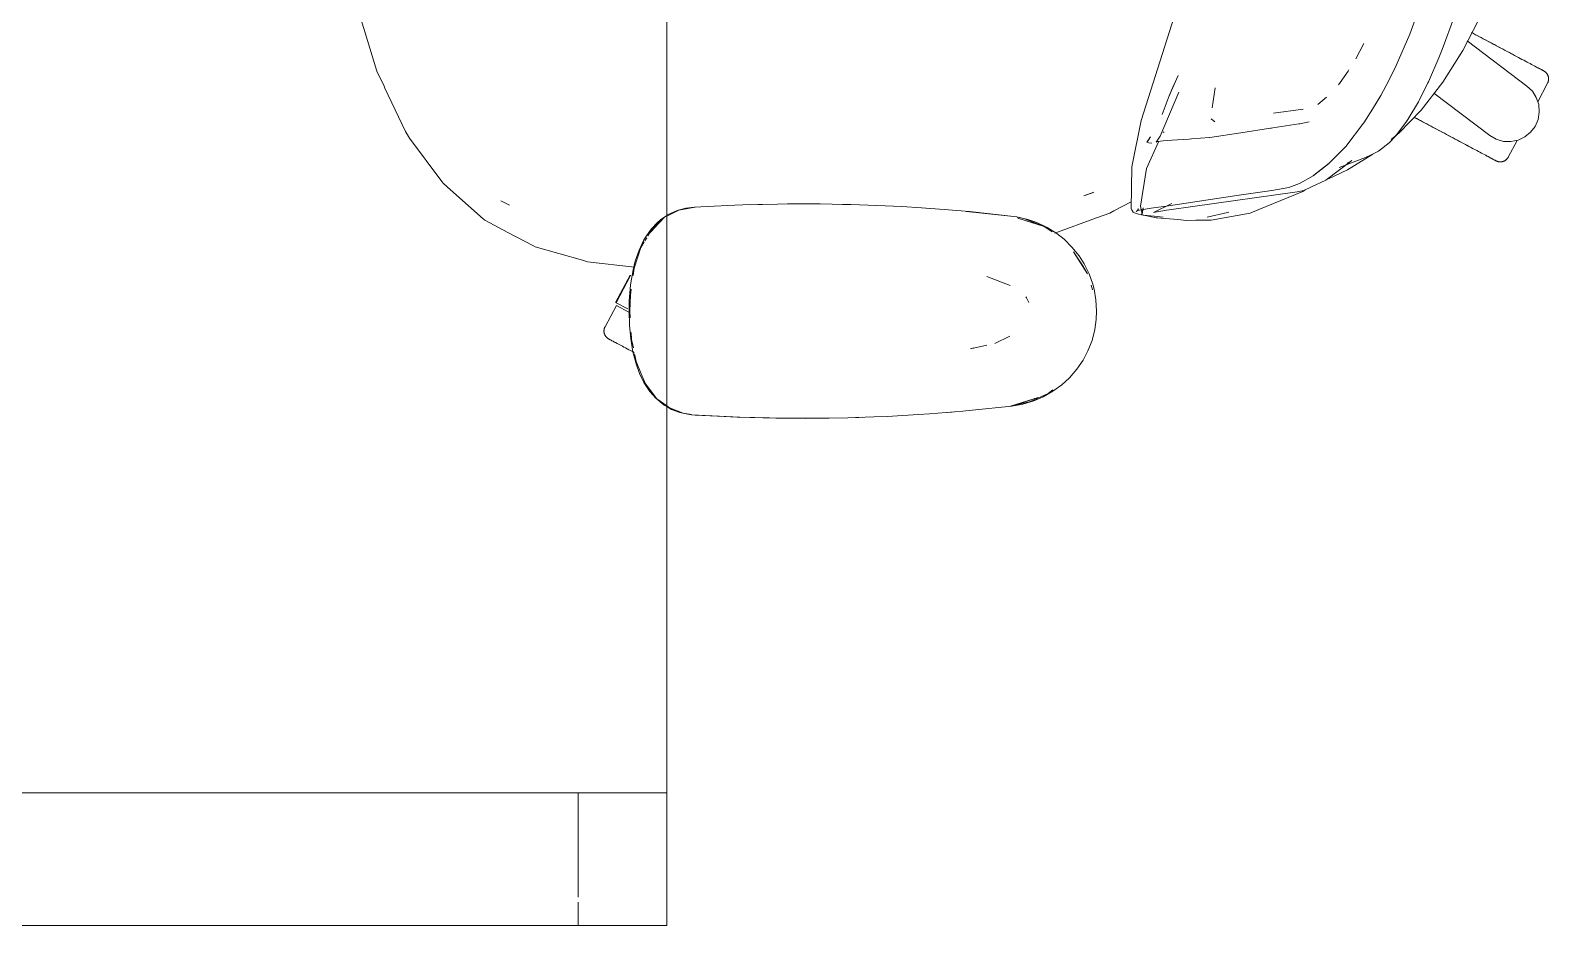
# Model space of a CAD drawing. Header units: millimetres. Extents: x 155927 to 295199, y -4084 to 97293.
# Drawn here: x 218669 to 219355, y 17874 to 18279 of the extents above; entities that cross this region are included whole.
import ezdxf

# ---------------------------------------------------------------- set-up
doc = ezdxf.new("R2010")
doc.units = ezdxf.units.MM
doc.header["$MEASUREMENT"] = 0
doc.layers.add('G-IMPT', color=8, linetype='CONTINUOUS', lineweight=9)
doc.layers.add('I-FURN', color=8, linetype='CONTINUOUS', lineweight=9)

msp = doc.modelspace()

# ---------------------------------------------------------------- linework, layer by layer
at = {"layer": 'G-IMPT'}
for p, q in [((218820.18, 18277.65), (218815.99, 18291.26)), ((219186.89, 18288.29), (219170.9, 18238.05)), ((219297.78, 18291.98), (219292.32, 18277.1)), ((219312.55, 18285.2), (219306.95, 18270.13)), ((219323.36, 18283.41), (219316.27, 18269.63)), ((218825.5, 18260.38), (218820.18, 18277.65)), ((219292.32, 18277.1), (219286.15, 18262.87)), ((219267.92, 18265.9), (219271.46, 18272.87)), ((219305.47, 18266.45), (219306.95, 18270.13)), ((219316.27, 18269.63), (219307.3, 18255.34)), ((218825.5, 18260.38), (218828.69, 18253.62)), ((219260.9, 18255.29), (219264.39, 18260.42)), ((219264.39, 18260.42), (219264.78, 18261)), ((219282.76, 18256.15), (219286.15, 18262.87)), ((219300.7, 18255.49), (219305.47, 18266.45)), ((218829.13, 18252.7), (218828.69, 18253.62)), ((219183.58, 18249.03), (219185.6, 18254.15)), ((219183.58, 18249.24), (219185.6, 18254.14)), ((219185.6, 18254.14), (219183.58, 18249.03)), ((219184.6, 18251.61), (219187.65, 18258.33)), ((219260.9, 18255.29), (219260.14, 18254.19)), ((219282.76, 18256.15), (219279.19, 18249.36)), ((219296.48, 18247.04), (219300.48, 18255.05)), ((219307.3, 18255.34), (219297.49, 18242.73)), ((219300.7, 18255.49), (219300.48, 18255.05)), ((218838.39, 18233.06), (218829.13, 18252.7)), ((219179.44, 18230.9), (219187.88, 18250.87)), ((219183.58, 18249.24), (219180.33, 18240.77)), ((219202.93, 18243.71), (219204.33, 18252.87)), ((219254.62, 18248.66), (219250.71, 18245.32)), ((219275.42, 18243.13), (219279.19, 18249.36)), ((219296.17, 18246.44), (219291.44, 18238.44)), ((219296.48, 18247.04), (219296.17, 18246.44)), ((219202.93, 18243.71), (219202.98, 18244.05)), ((219230.77, 18241.38), (219244.12, 18243.16)), ((219244.12, 18243.16), (219243.65, 18243.01)), ((219275.42, 18243.13), (219271.54, 18237.03)), ((219287.53, 18232.44), (219297.49, 18242.73)), ((218838.39, 18233.06), (218838.81, 18232.35)), ((218839.75, 18230.77), (218838.81, 18232.35)), ((219166.71, 18217.1), (219170.9, 18238.05)), ((219180.9, 18232.61), (219181.33, 18232.88)), ((219215.99, 18232.41), (219201.92, 18230.38)), ((219202.58, 18238.76), (219204.22, 18237.48)), ((219215.99, 18232.41), (219229.35, 18234.52)), ((219229.35, 18234.52), (219229.86, 18234.6)), ((219230.47, 18234.7), (219229.86, 18234.6)), ((219230.47, 18234.7), (219242.19, 18236.5)), ((219242.19, 18236.5), (219242.66, 18236.58)), ((219244.64, 18237), (219242.66, 18236.58)), ((219246.81, 18237.46), (219244.64, 18237)), ((219263.35, 18226.34), (219271.37, 18236.77)), ((219271.54, 18237.03), (219271.37, 18236.77)), ((219287.53, 18232.44), (219283.86, 18229.44)), ((219285.86, 18231.02), (219290.58, 18237.15)), ((219290.58, 18237.15), (219291.44, 18238.44)), ((218840.21, 18230), (218839.75, 18230.77)), ((218840.21, 18230), (218854.78, 18210.51)), ((219173.34, 18216.39), (219178.95, 18228.74)), ((219173.48, 18228.22), (219175.07, 18230.69)), ((219173.48, 18228.22), (219173.54, 18228.2)), ((219175.07, 18230.69), (219173.54, 18228.2)), ((219173.54, 18228.2), (219175.03, 18230.67)), ((219174.41, 18227.93), (219173.54, 18228.2)), ((219175.77, 18227.76), (219174.41, 18227.93)), ((219177.68, 18228.23), (219179.44, 18230.9)), ((219178.4, 18228.51), (219177.68, 18228.23)), ((219178.4, 18228.51), (219178.42, 18228.52)), ((219180.8, 18228.81), (219178.42, 18228.52)), ((219180.8, 18228.81), (219180.88, 18228.82)), ((219184.75, 18229.12), (219180.88, 18228.82)), ((219192.61, 18229.68), (219184.75, 18229.12)), ((219193.6, 18229.75), (219192.61, 18229.68)), ((219201.84, 18230.37), (219193.6, 18229.75)), ((219201.84, 18230.37), (219201.92, 18230.38)), ((219263.35, 18226.34), (219255.62, 18218.44)), ((219278.1, 18224.13), (219282.97, 18228)), ((219282.97, 18228), (219285.86, 18231.02)), ((219255.82, 18218.74), (219248.87, 18213.35)), ((219255.82, 18218.74), (219252.25, 18215.93)), ((219266.05, 18220), (219254.35, 18211.05)), ((219260.4, 18216.76), (219272.3, 18221.27)), ((219266.05, 18220), (219264.02, 18218.83)), ((219264.16, 18215.7), (219275.61, 18222.83)), ((219274.53, 18222.35), (219272.3, 18221.27)), ((219276.97, 18223.52), (219274.53, 18222.35)), ((219278.1, 18224.13), (219276.97, 18223.52)), ((219166.71, 18217.1), (219166.32, 18198.11)), ((219173.34, 18216.39), (219170.62, 18199.35)), ((219248.65, 18213.02), (219242.81, 18209.73)), ((219248.65, 18213.02), (219255.62, 18218.44)), ((219248.87, 18213.35), (219252.25, 18215.93)), ((219255.54, 18211.72), (219264.16, 18215.7)), ((218854.78, 18210.51), (218855.51, 18209.54)), ((218858.77, 18206.67), (218855.51, 18209.54)), ((218858.77, 18206.67), (218873.55, 18193.65)), ((219149.45, 18205.64), (219144.98, 18204)), ((219144.98, 18204), (219148.86, 18205.38)), ((219149.45, 18205.64), (219148.86, 18205.38)), ((219194.25, 18199.13), (219241.47, 18205.8)), ((219214.16, 18204.07), (219229.93, 18206.46)), ((219243.9, 18205.96), (219227.45, 18199.17)), ((219237.6, 18207.76), (219229.93, 18206.46)), ((219237.6, 18207.76), (219242.39, 18209.52)), ((219241.47, 18205.8), (219244.46, 18206.45)), ((219242.81, 18209.73), (219242.39, 18209.52)), ((219245.07, 18206.73), (219243.9, 18205.96)), ((219247.83, 18208.02), (219244.46, 18206.45)), ((219247.83, 18208.02), (219254.35, 18211.05)), ((218881.52, 18201.67), (218885.41, 18199.72)), ((218881.52, 18201.67), (218883.82, 18200.5)), ((218883.82, 18200.5), (218885.41, 18199.72)), ((218965.08, 18198.38), (218961.13, 18197.32)), ((218961.97, 18197.51), (218969.31, 18198.88)), ((218969.09, 18198.88), (218965.08, 18198.38)), ((218974.75, 18199.17), (218969.09, 18198.88)), ((218974.75, 18199.17), (218987.31, 18199.78)), ((218990.86, 18199.91), (218987.31, 18199.78)), ((219006.53, 18200.29), (218990.86, 18199.91)), ((218994.26, 18199.96), (218997.58, 18200.11)), ((218999.8, 18200.11), (218997.58, 18200.11)), ((219006.53, 18200.29), (219011.04, 18200.34)), ((219011.04, 18200.34), (219025.75, 18200.33)), ((219031.22, 18200.26), (219025.75, 18200.33)), ((219031.22, 18200.26), (219043.53, 18199.96)), ((219038, 18200.12), (219035.92, 18200.12)), ((219039.66, 18200.04), (219038, 18200.12)), ((219051.41, 18199.67), (219043.53, 18199.96)), ((219051.41, 18199.67), (219062.72, 18199.13)), ((219071.59, 18198.57), (219062.72, 18199.13)), ((219071.59, 18198.57), (219081.88, 18197.84)), ((219073.63, 18198.43), (219071.73, 18198.52)), ((219073.63, 18198.43), (219075.05, 18198.3)), ((219166.39, 18201.3), (219158.49, 18197.16)), ((219166.32, 18198.11), (219166.93, 18197.07)), ((219169.17, 18197.3), (219175.44, 18198.4)), ((219169.59, 18198.34), (219169.52, 18197.84)), ((219171.31, 18195.77), (219170.62, 18199.35)), ((219171.8, 18198.64), (219171.07, 18195.36)), ((219171.8, 18198.64), (219171.31, 18195.77)), ((219175.44, 18198.4), (219183.29, 18199.52)), ((219176.41, 18196.5), (219184.81, 18200.49)), ((219183.29, 18199.52), (219214.16, 18204.07)), ((219194.25, 18199.13), (219183.59, 18197.69)), ((219227.45, 18199.17), (219224.09, 18197.77)), ((218873.55, 18193.65), (218874.22, 18193.06)), ((218884.66, 18187.48), (218874.22, 18193.06)), ((218948.57, 18186.92), (218955.47, 18194.31)), ((218952.26, 18191.99), (218949.39, 18188.95)), ((218949.76, 18189), (218955.47, 18194.31)), ((218949.98, 18188.54), (218953.06, 18192.07)), ((218952.26, 18191.99), (218953.58, 18193.13)), ((218955.47, 18194.31), (218953.06, 18192.07)), ((218956.44, 18195.08), (218953.58, 18193.13)), ((218957.71, 18195.41), (218956.44, 18194.78)), ((218956.8, 18195.33), (218961.13, 18197.32)), ((218957.71, 18195.41), (218961.97, 18197.51)), ((219093.27, 18196.86), (219081.88, 18197.84)), ((219114.71, 18194.5), (219091.75, 18196.96)), ((219091.75, 18196.96), (219111.89, 18194.84)), ((219114.71, 18194.5), (219093.27, 18196.86)), ((219114.71, 18194.5), (219111.89, 18194.84)), ((219114.71, 18194.5), (219119.67, 18193.35)), ((219114.78, 18194.29), (219117.84, 18193.71)), ((219127.06, 18190.1), (219115.21, 18193.92)), ((219124.35, 18191), (219115.21, 18193.92)), ((219117.84, 18193.71), (219127.06, 18190.1)), ((219123.8, 18191.9), (219119.67, 18193.35)), ((219128.38, 18189.71), (219123.8, 18191.9)), ((219131.81, 18187.1), (219150.75, 18194.04)), ((219150.75, 18194.04), (219156.72, 18196.23)), ((219158.49, 18197.16), (219156.72, 18196.23)), ((219166.8, 18197.7), (219166.93, 18197.07)), ((219166.8, 18197.7), (219166.91, 18197.15)), ((219166.93, 18197.07), (219166.91, 18197.15)), ((219167.3, 18196.58), (219166.93, 18197.07)), ((219167.84, 18196.26), (219167.3, 18196.58)), ((219167.84, 18196.26), (219169.7, 18195.71)), ((219169.79, 18197.46), (219168.69, 18196.91)), ((219169.19, 18197.3), (219168.69, 18196.91)), ((219169.79, 18197.46), (219169.17, 18197.3)), ((219169.19, 18197.3), (219169.52, 18197.84)), ((219172.98, 18195.17), (219169.7, 18195.71)), ((219173.39, 18194.91), (219171.07, 18195.36)), ((219172.98, 18195.17), (219173.6, 18195.1)), ((219177.64, 18194.1), (219173.39, 18194.91)), ((219173.6, 18195.1), (219178.28, 18194.58)), ((219176.41, 18196.5), (219177.27, 18196.64)), ((219182.29, 18197.47), (219177.27, 18196.64)), ((219178.11, 18194.06), (219177.64, 18194.1)), ((219178.11, 18194.06), (219187.44, 18193.26)), ((219178.28, 18194.58), (219180.87, 18194.37)), ((219182.29, 18197.47), (219183.59, 18197.69)), ((219187.44, 18193.26), (219191.4, 18192.91)), ((219195.56, 18192.92), (219191.4, 18192.91)), ((219202.53, 18192.94), (219195.56, 18192.92)), ((219200.67, 18194.35), (219209.97, 18196.4)), ((219202.53, 18192.94), (219220.23, 18196.18)), ((219209.97, 18196.4), (219210.55, 18196.55)), ((219220.23, 18196.18), (219224.09, 18197.77)), ((218895.89, 18181.47), (218884.66, 18187.48)), ((218946.14, 18184.12), (218946.95, 18185.49)), ((218946.55, 18183.62), (218947.41, 18185.06)), ((218949.39, 18188.95), (218946.95, 18185.49)), ((218947.88, 18185.85), (218949.76, 18189)), ((218948.57, 18186.92), (218949.85, 18188.39)), ((219127.06, 18190.1), (219124.35, 18191)), ((219127.06, 18190.1), (219130.64, 18187.68)), ((219128.38, 18189.71), (219132.71, 18186.98)), ((219136.02, 18184.36), (219132.71, 18186.98)), ((219139.62, 18180.81), (219136.02, 18184.36)), ((218897, 18180.87), (218895.89, 18181.47)), ((218918.35, 18174.87), (218897, 18180.87)), ((218941.77, 18171.31), (218944.8, 18180.7)), ((218942.2, 18174.4), (218943.94, 18179.48)), ((218943.94, 18179.48), (218946.14, 18184.12)), ((218944.8, 18180.7), (218946.27, 18183.15)), ((219139.62, 18180.81), (219142.81, 18176.83)), ((219146.67, 18168.68), (219140.35, 18178.63)), ((219144.51, 18172.36), (219140.35, 18178.63)), ((218918.35, 18174.87), (218920.61, 18174.23)), ((218941.89, 18171.82), (218920.61, 18174.23)), ((218942.2, 18174.4), (218941.22, 18170.47)), ((218941.31, 18168.02), (218941.77, 18171.31)), ((219145.08, 18173.28), (219142.81, 18176.83)), ((219146.67, 18168.68), (219144.51, 18172.36)), ((219147.32, 18168.78), (219145.08, 18173.28)), ((218941.22, 18170.47), (218940.1, 18163.71)), ((219101.19, 18167.6), (219111.61, 18163.46)), ((219147.32, 18168.78), (219149.03, 18164)), ((219149.59, 18161.87), (219149.03, 18164)), ((218939.53, 18156.39), (218940.1, 18163.71)), ((218940.04, 18159.05), (218939.81, 18151.88)), ((218940.04, 18159.05), (218940.44, 18161.83)), ((219119.14, 18157.93), (219118.84, 18158.38)), ((219120.15, 18155.71), (219119.14, 18157.93)), ((219148.23, 18163.57), (219148.85, 18161.54)), ((219150.47, 18156.92), (219149.59, 18161.87)), ((219150.77, 18151.88), (219150.47, 18156.92)), ((218939.53, 18156.39), (218939.44, 18151.88)), ((218939.44, 18151.88), (218939.62, 18145.55)), ((218940, 18148.78), (218939.81, 18151.88)), ((219150.77, 18151.88), (219150.6, 18148.04)), ((218940.19, 18139.4), (218939.62, 18145.55)), ((219149.95, 18143.52), (219148.69, 18138.66)), ((219149.95, 18143.52), (219150.6, 18148.04)), ((218940.19, 18139.4), (218941.19, 18133.46)), ((218940.6, 18139.06), (218940.4, 18142.26)), ((218941.37, 18135.31), (218940.6, 18139.06)), ((219093.69, 18134.9), (219101.12, 18136.48)), ((219111.52, 18140.51), (219104.74, 18137.24)), ((219146.85, 18133.95), (219148.69, 18138.66)), ((218942.61, 18127.98), (218941.19, 18133.46)), ((218942.64, 18129.1), (218941.93, 18132.56)), ((219095.31, 18135.21), (219093.69, 18134.9)), ((219144.67, 18129.78), (219141.83, 18125.61)), ((219144.67, 18129.78), (219146.85, 18133.95)), ((218942.61, 18127.98), (218944.2, 18123.65)), ((218942.64, 18129.1), (218944.97, 18123.47)), ((218946.18, 18119.58), (218944.2, 18123.65)), ((218946.81, 18119.08), (218944.97, 18123.47)), ((219141.83, 18125.61), (219138.51, 18121.78)), ((218946.18, 18119.58), (218948.84, 18115.53)), ((218952.02, 18112.29), (218946.81, 18119.08)), ((219131.03, 18116.31), (219128.93, 18114.71)), ((219135.08, 18118.61), (219130.99, 18115.62)), ((219135.08, 18118.61), (219138.51, 18121.78)), ((218948.84, 18115.53), (218951.51, 18112.49)), ((218955.25, 18109.41), (218951.51, 18112.49)), ((218956.44, 18109.02), (218952.02, 18112.29)), ((218956.44, 18108.73), (218955.25, 18109.41)), ((218957.65, 18108.12), (218956.44, 18109.02)), ((219094.48, 18107.03), (219112.4, 18108.93)), ((219111.89, 18108.93), (219124.35, 18112.76)), ((219111.89, 18108.93), (219115.21, 18109.85)), ((219112.4, 18108.93), (219117.45, 18109.83)), ((219120.86, 18110.98), (219112.46, 18109.06)), ((219124.35, 18112.76), (219115.21, 18109.85)), ((219122.31, 18111.29), (219117.45, 18109.83)), ((219120.86, 18110.98), (219128.93, 18114.71)), ((219126.55, 18113.1), (219122.31, 18111.29)), ((219126.55, 18113.1), (219130.99, 18115.62)), ((218958.68, 18107.46), (218956.44, 18108.73)), ((218963.84, 18105.71), (218957.65, 18108.12)), ((218958.68, 18107.46), (218962.32, 18106.06)), ((218963.67, 18105.69), (218962.32, 18106.06)), ((218963.67, 18105.69), (218966.06, 18105.25)), ((218963.84, 18105.71), (218967.69, 18105.13)), ((218967.71, 18105), (218966.06, 18105.25)), ((218988.28, 18103.95), (218967.71, 18105)), ((218989.49, 18103.91), (218967.71, 18105)), ((218967.71, 18105), (218969.31, 18104.88)), ((218989.49, 18103.91), (218969.31, 18104.88)), ((219009.68, 18103.45), (218988.28, 18103.95)), ((218999.85, 18103.61), (218988.28, 18103.95)), ((218988.28, 18103.95), (218989.49, 18103.91)), ((219009.68, 18103.45), (218989.49, 18103.91)), ((219029.86, 18103.49), (218999.85, 18103.61)), ((219009.68, 18103.45), (218999.85, 18103.61)), ((218999.85, 18103.61), (219019.07, 18103.4)), ((219007.64, 18103.47), (219005.73, 18103.54)), ((219009.68, 18103.48), (219007.64, 18103.47)), ((219029.86, 18103.49), (219009.68, 18103.45)), ((219029.86, 18103.49), (219019.07, 18103.4)), ((219029.86, 18103.49), (219038.28, 18103.66)), ((219050.04, 18104.04), (219038.28, 18103.66)), ((219043.22, 18103.79), (219041.72, 18103.78)), ((219045.15, 18103.9), (219043.22, 18103.79)), ((219050.04, 18104.04), (219056.06, 18104.3)), ((219070.2, 18105.11), (219056.06, 18104.3)), ((219075.29, 18105.43), (219070.2, 18105.11)), ((219075.29, 18105.43), (219090.35, 18106.68)), ((219083.48, 18106.09), (219085.15, 18106.25)), ((219090.35, 18106.68), (219094.48, 18107.03))]:
    msp.add_line(p, q, dxfattribs=at)
at = {"layer": 'I-FURN'}
for p, q in [((218956.44, 17874.09), (218956.44, 19874.09)), ((218956.44, 19874.09), (218956.44, 17874.09)), ((219318.2, 18274), (219345.27, 18253.6)), ((219321.09, 18277.34), (219320.13, 18277.86)), ((219320.57, 18277.62), (219321.54, 18277.1)), ((219322.06, 18276.82), (219321.09, 18277.34)), ((219321.54, 18277.1), (219322.52, 18276.58)), ((219323.05, 18276.3), (219322.06, 18276.82)), ((219322.52, 18276.58), (219323.5, 18276.06)), ((219324.04, 18275.77), (219323.05, 18276.3)), ((219323.5, 18276.06), (219324.5, 18275.53)), ((219325.04, 18275.24), (219324.04, 18275.77)), ((219324.5, 18275.53), (219325.5, 18275)), ((219326.04, 18274.71), (219325.04, 18275.24)), ((219325.5, 18275), (219326.5, 18274.47)), ((219327.04, 18274.18), (219326.04, 18274.71)), ((219326.5, 18274.47), (219327.5, 18273.93)), ((219328.05, 18273.64), (219327.04, 18274.18)), ((219327.5, 18273.93), (219328.51, 18273.4)), ((219329.05, 18273.11), (219328.05, 18273.64)), ((219328.51, 18273.4), (219329.51, 18272.86)), ((219330.05, 18272.58), (219329.05, 18273.11)), ((219329.51, 18272.86), (219330.52, 18272.33)), ((219331.05, 18272.04), (219330.05, 18272.58)), ((219330.52, 18272.33), (219331.51, 18271.8)), ((219332.05, 18271.52), (219331.05, 18272.04)), ((219331.51, 18271.8), (219332.5, 18271.27)), ((219333.04, 18270.99), (219332.05, 18271.52)), ((219332.5, 18271.27), (219333.49, 18270.75)), ((219334.01, 18270.47), (219333.04, 18270.99)), ((219333.49, 18270.75), (219334.46, 18270.23)), ((219334.98, 18269.96), (219334.01, 18270.47)), ((219334.46, 18270.23), (219335.42, 18269.72)), ((219335.94, 18269.45), (219334.98, 18269.96)), ((219335.42, 18269.72), (219336.38, 18269.21)), ((219336.88, 18268.94), (219335.94, 18269.45)), ((219336.38, 18269.21), (219337.31, 18268.72)), ((219337.81, 18268.45), (219336.88, 18268.94)), ((219337.31, 18268.72), (219338.24, 18268.23)), ((219338.73, 18267.96), (219337.81, 18268.45)), ((219338.24, 18268.23), (219339.14, 18267.74)), ((219339.62, 18267.49), (219338.73, 18267.96)), ((219340.5, 18267.02), (219339.62, 18267.49)), ((219341.36, 18266.57), (219340.5, 18267.02)), ((219342.19, 18266.12), (219341.36, 18266.57)), ((219343, 18265.69), (219342.19, 18266.12)), ((219343.79, 18265.27), (219343, 18265.69)), ((219344.55, 18264.87), (219343.79, 18265.27)), ((219345.29, 18264.48), (219344.55, 18264.87)), ((219346, 18264.1), (219345.29, 18264.48)), ((219346.67, 18263.74), (219346, 18264.1)), ((219347.32, 18263.4), (219346.67, 18263.74)), ((219347.94, 18263.07), (219347.32, 18263.4)), ((219348.52, 18262.76), (219347.94, 18263.07)), ((219348.21, 18262.92), (219348.78, 18262.62)), ((219349.07, 18262.46), (219348.52, 18262.76)), ((219348.78, 18262.62), (219349.32, 18262.34)), ((219349.59, 18262.19), (219349.07, 18262.46)), ((219349.32, 18262.34), (219349.82, 18262.07)), ((219350.07, 18261.93), (219349.59, 18262.19)), ((219349.82, 18262.07), (219350.28, 18261.82)), ((219350.52, 18261.7), (219350.07, 18261.93)), ((219350.28, 18261.82), (219350.71, 18261.59)), ((219350.93, 18261.48), (219350.52, 18261.7)), ((219350.71, 18261.59), (219351.1, 18261.38)), ((219351.3, 18261.28), (219350.93, 18261.48)), ((219351.1, 18261.38), (219351.46, 18261.19)), ((219351.64, 18261.1), (219351.3, 18261.28)), ((219351.46, 18261.19), (219351.78, 18261.03)), ((219351.93, 18260.94), (219351.64, 18261.1)), ((219351.78, 18261.03), (219352.06, 18260.88)), ((219352.19, 18260.81), (219351.93, 18260.94)), ((219352.06, 18260.88), (219352.3, 18260.75)), ((219352.41, 18260.69), (219352.19, 18260.81)), ((219352.3, 18260.75), (219352.5, 18260.64)), ((219352.59, 18260.59), (219352.41, 18260.69)), ((219352.5, 18260.64), (219352.66, 18260.56)), ((219352.73, 18260.52), (219352.59, 18260.59)), ((219352.66, 18260.56), (219352.78, 18260.49)), ((219352.83, 18260.46), (219352.73, 18260.52)), ((219352.78, 18260.49), (219352.87, 18260.45)), ((219352.89, 18260.43), (219352.83, 18260.46)), ((219352.87, 18260.45), (219352.91, 18260.43)), ((219352.91, 18260.42), (219352.89, 18260.43)), ((219352.91, 18260.43), (219352.91, 18260.42)), ((219352.91, 18260.42), (219353.05, 18260.34)), ((219353.05, 18260.34), (219353.19, 18260.26)), ((219353.19, 18260.26), (219353.33, 18260.17)), ((219353.33, 18260.17), (219353.46, 18260.08)), ((219353.46, 18260.08), (219353.58, 18259.98)), ((219353.58, 18259.98), (219353.7, 18259.87)), ((219353.7, 18259.87), (219353.82, 18259.76)), ((219345.27, 18253.6), (219347.7, 18251.26)), ((219350.11, 18246.56), (219354.58, 18254.97)), ((219353.82, 18259.76), (219353.94, 18259.65)), ((219353.94, 18259.65), (219354.05, 18259.53)), ((219354.05, 18259.53), (219354.15, 18259.4)), ((219354.15, 18259.4), (219354.25, 18259.28)), ((219354.25, 18259.28), (219354.34, 18259.15)), ((219354.34, 18259.15), (219354.43, 18259.01)), ((219354.43, 18259.01), (219354.51, 18258.87)), ((219354.51, 18258.87), (219354.59, 18258.73)), ((219354.6, 18255.01), (219354.58, 18254.97)), ((219354.59, 18258.73), (219354.66, 18258.59)), ((219354.67, 18255.15), (219354.6, 18255.01)), ((219354.66, 18258.59), (219354.73, 18258.44)), ((219354.74, 18255.3), (219354.67, 18255.15)), ((219354.73, 18258.44), (219354.79, 18258.29)), ((219354.8, 18255.45), (219354.74, 18255.3)), ((219354.79, 18258.29), (219354.84, 18258.14)), ((219354.85, 18255.6), (219354.8, 18255.45)), ((219354.84, 18258.14), (219354.89, 18257.99)), ((219354.9, 18255.76), (219354.85, 18255.6)), ((219354.89, 18257.99), (219354.93, 18257.83)), ((219354.94, 18255.91), (219354.9, 18255.76)), ((219354.93, 18257.83), (219354.97, 18257.67)), ((219354.97, 18256.07), (219354.94, 18255.91)), ((219354.97, 18257.67), (219355, 18257.51)), ((219355, 18256.23), (219354.97, 18256.07)), ((219355, 18257.51), (219355.02, 18257.35)), ((219355.02, 18256.39), (219355, 18256.23)), ((219355.02, 18257.35), (219355.04, 18257.19)), ((219355.04, 18256.55), (219355.02, 18256.39)), ((219355.04, 18257.19), (219355.05, 18257.03)), ((219355.05, 18256.71), (219355.04, 18256.55)), ((219355.05, 18257.03), (219355.05, 18256.87)), ((219355.05, 18256.87), (219355.05, 18256.71)), ((219328.42, 18231.25), (219303.11, 18250.33)), ((219347.7, 18251.26), (219349.49, 18248.41)), ((219349.49, 18248.41), (219350.56, 18245.21)), ((219294.33, 18239.47), (219295.23, 18239)), ((219295.72, 18238.73), (219294.81, 18239.22)), ((219350.83, 18241.85), (219350.28, 18238.52)), ((219350.56, 18245.21), (219350.83, 18241.85)), ((219295.23, 18239), (219296.14, 18238.51)), ((219296.64, 18238.24), (219295.72, 18238.73)), ((219296.14, 18238.51), (219297.07, 18238.02)), ((219297.58, 18237.75), (219296.64, 18238.24)), ((219297.07, 18238.02), (219298.02, 18237.51)), ((219298.53, 18237.24), (219297.58, 18237.75)), ((219298.02, 18237.51), (219298.97, 18237)), ((219299.49, 18236.73), (219298.53, 18237.24)), ((219298.97, 18237), (219299.94, 18236.49)), ((219300.47, 18236.21), (219299.49, 18236.73)), ((219299.94, 18236.49), (219300.92, 18235.97)), ((219301.45, 18235.69), (219300.47, 18236.21)), ((219300.92, 18235.97), (219301.91, 18235.44)), ((219302.44, 18235.16), (219301.45, 18235.69)), ((219301.91, 18235.44), (219302.9, 18234.92)), ((219303.44, 18234.63), (219302.44, 18235.16)), ((219302.9, 18234.92), (219303.9, 18234.38)), ((219304.44, 18234.1), (219303.44, 18234.63)), ((219303.9, 18234.38), (219304.9, 18233.85)), ((219305.45, 18233.56), (219304.44, 18234.1)), ((219304.9, 18233.85), (219305.91, 18233.32)), ((219306.45, 18233.03), (219305.45, 18233.56)), ((219305.91, 18233.32), (219306.91, 18232.78)), ((219307.46, 18232.49), (219306.45, 18233.03)), ((219306.91, 18232.78), (219307.92, 18232.25)), ((219308.46, 18231.96), (219307.46, 18232.49)), ((219346.92, 18232.72), (219344.31, 18230.59)), ((219348.95, 18235.41), (219346.92, 18232.72)), ((219350.28, 18238.52), (219348.95, 18235.41)), ((219307.92, 18232.25), (219308.92, 18231.72)), ((219309.46, 18231.43), (219308.46, 18231.96)), ((219308.92, 18231.72), (219309.92, 18231.19)), ((219310.45, 18230.9), (219309.46, 18231.43)), ((219309.92, 18231.19), (219310.91, 18230.66)), ((219311.44, 18230.38), (219310.45, 18230.9)), ((219310.91, 18230.66), (219311.89, 18230.14)), ((219312.42, 18229.86), (219311.44, 18230.38)), ((219311.89, 18230.14), (219312.87, 18229.62)), ((219313.39, 18229.34), (219312.42, 18229.86)), ((219312.87, 18229.62), (219313.83, 18229.11)), ((219314.34, 18228.83), (219313.39, 18229.34)), ((219313.83, 18229.11), (219314.78, 18228.6)), ((219315.29, 18228.33), (219314.34, 18228.83)), ((219314.78, 18228.6), (219315.72, 18228.1)), ((219316.22, 18227.83), (219315.29, 18228.33)), ((219315.72, 18228.1), (219316.64, 18227.61)), ((219317.13, 18227.35), (219316.22, 18227.83)), ((219316.64, 18227.61), (219317.55, 18227.13)), ((219318.03, 18226.87), (219317.13, 18227.35)), ((219317.55, 18227.13), (219318.43, 18226.66)), ((219318.9, 18226.41), (219318.03, 18226.87)), ((219318.43, 18226.66), (219319.3, 18226.2)), ((219319.76, 18225.95), (219318.9, 18226.41)), ((219319.3, 18226.2), (219320.15, 18225.75)), ((219320.6, 18225.51), (219319.76, 18225.95)), ((219320.15, 18225.75), (219320.97, 18225.31)), ((219331.34, 18229.56), (219328.42, 18231.25)), ((219334.58, 18228.62), (219331.34, 18229.56)), ((219337.95, 18228.48), (219334.58, 18228.62)), ((219336.77, 18221.47), (219340.8, 18229.06)), ((219341.26, 18229.15), (219337.95, 18228.48)), ((219344.31, 18230.59), (219341.26, 18229.15)), ((219320.97, 18225.31), (219321.77, 18224.88)), ((219321.77, 18224.88), (219322.55, 18224.47)), ((219322.55, 18224.47), (219323.3, 18224.07)), ((219323.3, 18224.07), (219324.02, 18223.69)), ((219324.02, 18223.69), (219324.72, 18223.32)), ((219324.72, 18223.32), (219325.38, 18222.96)), ((219325.38, 18222.96), (219326.01, 18222.63)), ((219326.01, 18222.63), (219326.62, 18222.31)), ((219326.93, 18222.14), (219326.34, 18222.45)), ((219326.62, 18222.31), (219327.18, 18222)), ((219327.48, 18221.85), (219326.93, 18222.14)), ((219327.18, 18222), (219327.72, 18221.72)), ((219327.99, 18221.57), (219327.48, 18221.85)), ((219327.72, 18221.72), (219328.22, 18221.45)), ((219328.48, 18221.32), (219327.99, 18221.57)), ((219328.22, 18221.45), (219328.69, 18221.21)), ((219328.92, 18221.08), (219328.48, 18221.32)), ((219328.69, 18221.21), (219329.12, 18220.98)), ((219329.33, 18220.86), (219328.92, 18221.08)), ((219329.12, 18220.98), (219329.51, 18220.77)), ((219329.71, 18220.66), (219329.33, 18220.86)), ((219329.51, 18220.77), (219329.86, 18220.58)), ((219330.04, 18220.49), (219329.71, 18220.66)), ((219329.86, 18220.58), (219330.18, 18220.41)), ((219330.34, 18220.33), (219330.04, 18220.49)), ((219330.18, 18220.41), (219330.46, 18220.26)), ((219330.6, 18220.19), (219330.34, 18220.33)), ((219330.46, 18220.26), (219330.7, 18220.13)), ((219330.82, 18220.07), (219330.6, 18220.19)), ((219330.7, 18220.13), (219330.9, 18220.03)), ((219331, 18219.98), (219330.82, 18220.07)), ((219330.9, 18220.03), (219331.07, 18219.94)), ((219331.14, 18219.9), (219331, 18219.98)), ((219331.07, 18219.94), (219331.19, 18219.88)), ((219331.24, 18219.85), (219331.14, 18219.9)), ((219331.19, 18219.88), (219331.27, 18219.83)), ((219331.3, 18219.82), (219331.24, 18219.85)), ((219331.27, 18219.83), (219331.31, 18219.81)), ((219331.32, 18219.81), (219331.3, 18219.82)), ((219331.31, 18219.81), (219331.32, 18219.81)), ((219331.36, 18219.79), (219331.32, 18219.81)), ((219331.5, 18219.72), (219331.36, 18219.79)), ((219331.65, 18219.65), (219331.5, 18219.72)), ((219331.8, 18219.59), (219331.65, 18219.65)), ((219331.95, 18219.54), (219331.8, 18219.59)), ((219332.1, 18219.49), (219331.95, 18219.54)), ((219332.26, 18219.45), (219332.1, 18219.49)), ((219332.42, 18219.41), (219332.26, 18219.45)), ((219332.58, 18219.39), (219332.42, 18219.41)), ((219332.74, 18219.36), (219332.58, 18219.39)), ((219332.9, 18219.35), (219332.74, 18219.36)), ((219333.06, 18219.34), (219332.9, 18219.35)), ((219333.22, 18219.33), (219333.06, 18219.34)), ((219333.38, 18219.34), (219333.22, 18219.33)), ((219333.54, 18219.35), (219333.38, 18219.34)), ((219333.7, 18219.36), (219333.54, 18219.35)), ((219333.86, 18219.39), (219333.7, 18219.36)), ((219334.02, 18219.42), (219333.86, 18219.39)), ((219334.18, 18219.45), (219334.02, 18219.42)), ((219334.33, 18219.49), (219334.18, 18219.45)), ((219334.49, 18219.54), (219334.33, 18219.49)), ((219334.64, 18219.6), (219334.49, 18219.54)), ((219334.79, 18219.66), (219334.64, 18219.6)), ((219334.93, 18219.72), (219334.79, 18219.66)), ((219335.08, 18219.79), (219334.93, 18219.72)), ((219335.22, 18219.87), (219335.08, 18219.79)), ((219335.36, 18219.96), (219335.22, 18219.87)), ((219335.49, 18220.04), (219335.36, 18219.96)), ((219335.62, 18220.14), (219335.49, 18220.04)), ((219335.75, 18220.24), (219335.62, 18220.14)), ((219335.87, 18220.34), (219335.75, 18220.24)), ((219335.99, 18220.45), (219335.87, 18220.34)), ((219336.11, 18220.56), (219335.99, 18220.45)), ((219336.22, 18220.68), (219336.11, 18220.56)), ((219336.32, 18220.8), (219336.22, 18220.68)), ((219336.42, 18220.93), (219336.32, 18220.8)), ((219336.52, 18221.06), (219336.42, 18220.93)), ((219336.61, 18221.19), (219336.52, 18221.06)), ((219336.69, 18221.33), (219336.61, 18221.19)), ((219336.77, 18221.47), (219336.69, 18221.33)), ((218939.94, 18168.1), (218933.36, 18155.74)), ((218933.54, 18155.65), (218940.11, 18168.01)), ((218940.11, 18168.01), (218940.2, 18167.96)), ((218933.72, 18154.42), (218928.57, 18144.74)), ((218938.83, 18152.84), (218933.54, 18155.65)), ((218939.35, 18151.43), (218933.72, 18154.42)), ((218928.1, 18143), (218928.11, 18143.16)), ((218928.11, 18143.16), (218928.13, 18143.32)), ((218928.13, 18143.32), (218928.15, 18143.48)), ((218928.15, 18143.48), (218928.18, 18143.64)), ((218928.18, 18143.64), (218928.21, 18143.79)), ((218928.21, 18143.79), (218928.25, 18143.95)), ((218928.25, 18143.95), (218928.3, 18144.1)), ((218928.3, 18144.1), (218928.35, 18144.26)), ((218928.35, 18144.26), (218928.41, 18144.41)), ((218928.41, 18144.41), (218928.48, 18144.55)), ((218928.48, 18144.55), (218928.55, 18144.7)), ((218928.55, 18144.7), (218928.57, 18144.74)), ((218928.1, 18142.84), (218928.1, 18143)), ((218928.1, 18142.67), (218928.1, 18142.84)), ((218928.11, 18142.51), (218928.1, 18142.67)), ((218928.13, 18142.35), (218928.11, 18142.51)), ((218928.15, 18142.19), (218928.13, 18142.35)), ((218928.18, 18142.04), (218928.15, 18142.19)), ((218928.22, 18141.88), (218928.18, 18142.04)), ((218928.26, 18141.72), (218928.22, 18141.88)), ((218928.31, 18141.57), (218928.26, 18141.72)), ((218928.36, 18141.42), (218928.31, 18141.57)), ((218928.42, 18141.27), (218928.36, 18141.42)), ((218928.49, 18141.12), (218928.42, 18141.27)), ((218928.56, 18140.98), (218928.49, 18141.12)), ((218928.64, 18140.83), (218928.56, 18140.98)), ((218928.72, 18140.7), (218928.64, 18140.83)), ((218928.81, 18140.56), (218928.72, 18140.7)), ((218928.9, 18140.43), (218928.81, 18140.56)), ((218929, 18140.3), (218928.9, 18140.43)), ((218929.1, 18140.18), (218929, 18140.3)), ((218929.21, 18140.06), (218929.1, 18140.18)), ((218929.33, 18139.95), (218929.21, 18140.06)), ((218929.44, 18139.84), (218929.33, 18139.95)), ((218929.57, 18139.73), (218929.44, 18139.84)), ((218929.69, 18139.63), (218929.57, 18139.73)), ((218929.82, 18139.54), (218929.69, 18139.63)), ((218929.96, 18139.45), (218929.82, 18139.54)), ((218930.1, 18139.36), (218929.96, 18139.45)), ((218930.24, 18139.29), (218930.1, 18139.36)), ((218930.24, 18139.28), (218930.24, 18139.29)), ((218930.24, 18139.29), (218930.26, 18139.28)), ((218930.28, 18139.26), (218930.24, 18139.28)), ((218930.26, 18139.28), (218930.32, 18139.24)), ((218930.37, 18139.22), (218930.28, 18139.26)), ((218930.32, 18139.24), (218930.42, 18139.19)), ((218930.49, 18139.15), (218930.37, 18139.22)), ((218930.42, 18139.19), (218930.56, 18139.12)), ((218930.65, 18139.07), (218930.49, 18139.15)), ((218930.56, 18139.12), (218930.74, 18139.02)), ((218930.85, 18138.96), (218930.65, 18139.07)), ((218930.74, 18139.02), (218930.96, 18138.9)), ((218931.09, 18138.83), (218930.85, 18138.96)), ((218930.96, 18138.9), (218931.22, 18138.77)), ((218931.37, 18138.68), (218931.09, 18138.83)), ((218931.22, 18138.77), (218931.51, 18138.61)), ((218931.69, 18138.51), (218931.37, 18138.68)), ((218931.51, 18138.61), (218931.85, 18138.43)), ((218932.04, 18138.32), (218931.69, 18138.51)), ((218931.85, 18138.43), (218932.22, 18138.23)), ((218932.44, 18138.12), (218932.04, 18138.32)), ((218932.22, 18138.23), (218932.63, 18138.01)), ((218932.87, 18137.89), (218932.44, 18138.12)), ((218932.63, 18138.01), (218933.08, 18137.78)), ((218933.33, 18137.64), (218932.87, 18137.89)), ((218933.08, 18137.78), (218933.56, 18137.52)), ((218933.83, 18137.37), (218933.33, 18137.64)), ((218933.56, 18137.52), (218934.08, 18137.24)), ((218934.37, 18137.09), (218933.83, 18137.37)), ((218934.08, 18137.24), (218934.63, 18136.95)), ((218934.94, 18136.79), (218934.37, 18137.09)), ((218934.63, 18136.95), (218935.21, 18136.64)), ((218935.21, 18136.64), (218935.83, 18136.31)), ((218935.83, 18136.31), (218936.48, 18135.97)), ((218936.48, 18135.97), (218937.15, 18135.61)), ((218937.15, 18135.61), (218937.86, 18135.23)), ((218937.86, 18135.23), (218938.6, 18134.84)), ((218938.6, 18134.84), (218939.36, 18134.44)), ((218939.36, 18134.44), (218940.14, 18134.02)), ((218940.14, 18134.02), (218940.96, 18133.59)), ((218940.96, 18133.59), (218941.79, 18133.14)), ((218916.44, 17934.09), (218196.44, 17934.09)), ((218521.44, 17934.09), (218956.44, 17934.09)), ((218956.44, 17934.09), (218916.44, 17934.09)), ((218916.44, 17886.98), (218916.44, 17934.09)), ((218916.44, 17886.98), (218916.44, 17934.09)), ((218956.44, 17874.09), (218956.44, 17934.09)), ((218956.44, 17934.09), (218956.44, 17874.09)), ((218916.44, 17874.09), (218916.44, 17884.67)), ((218916.44, 17874.09), (218916.44, 17884.67)), ((218956.44, 17874.09), (218156.44, 17874.09)), ((218156.44, 17874.09), (218956.44, 17874.09)), ((218956.44, 17874.09), (218156.44, 17874.09)), ((218196.44, 17874.09), (218916.44, 17874.09)), ((218916.44, 17874.09), (218956.44, 17874.09))]:
    msp.add_line(p, q, dxfattribs=at)

doc.saveas('drawing.dxf')
